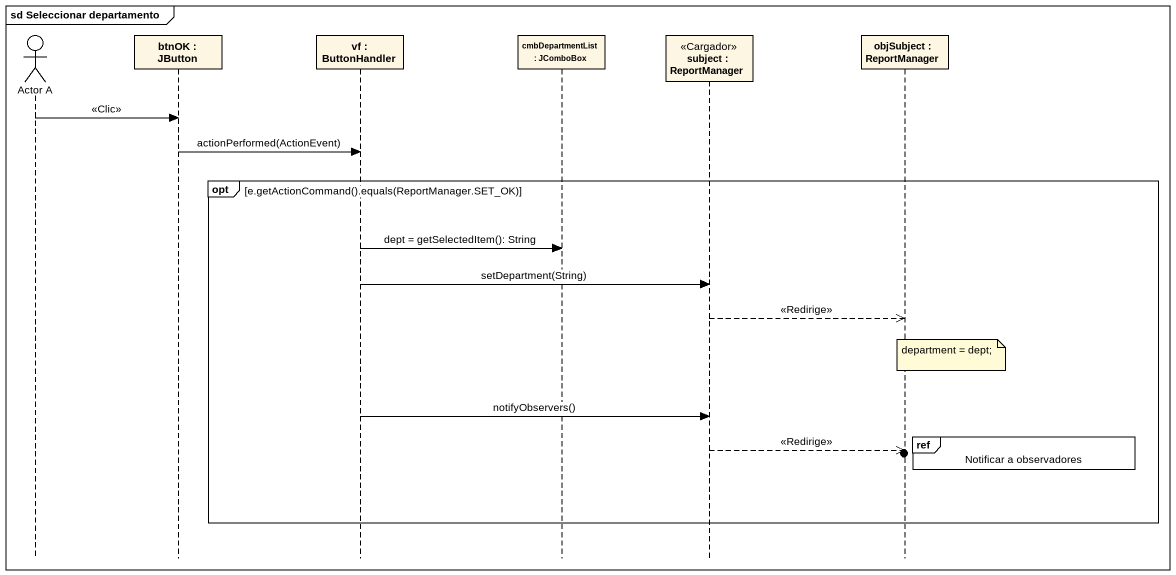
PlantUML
@startuml
mainframe sd Seleccionar departamento
hide footbox
actor "Actor A" as Actor_A
participant "btnOK : JButton" as btnOK
participant "vf : ButtonHandler" as vf
participant "cmbDepartmentList : JComboBox" as cmbDepartmentList
participant "subject : ReportManager" as subject <<Cargador>>
participant "objSubject : ReportManager" as objSubject

Actor_A -> btnOK : <<Clic>>
btnOK -> vf : actionPerformed(ActionEvent)
opt e.getActionCommand().equals(ReportManager.SET_OK)
  vf -> cmbDepartmentList : dept = getSelectedItem(): String
  vf -> subject : setDepartment(String)
  subject -->> objSubject : <<Redirige>>
  note over objSubject : department = dept;
  vf -> subject : notifyObservers()
  ref over objSubject : Notificar a observadores
  subject -->> objSubject : <<Redirige>>
end
@enduml
